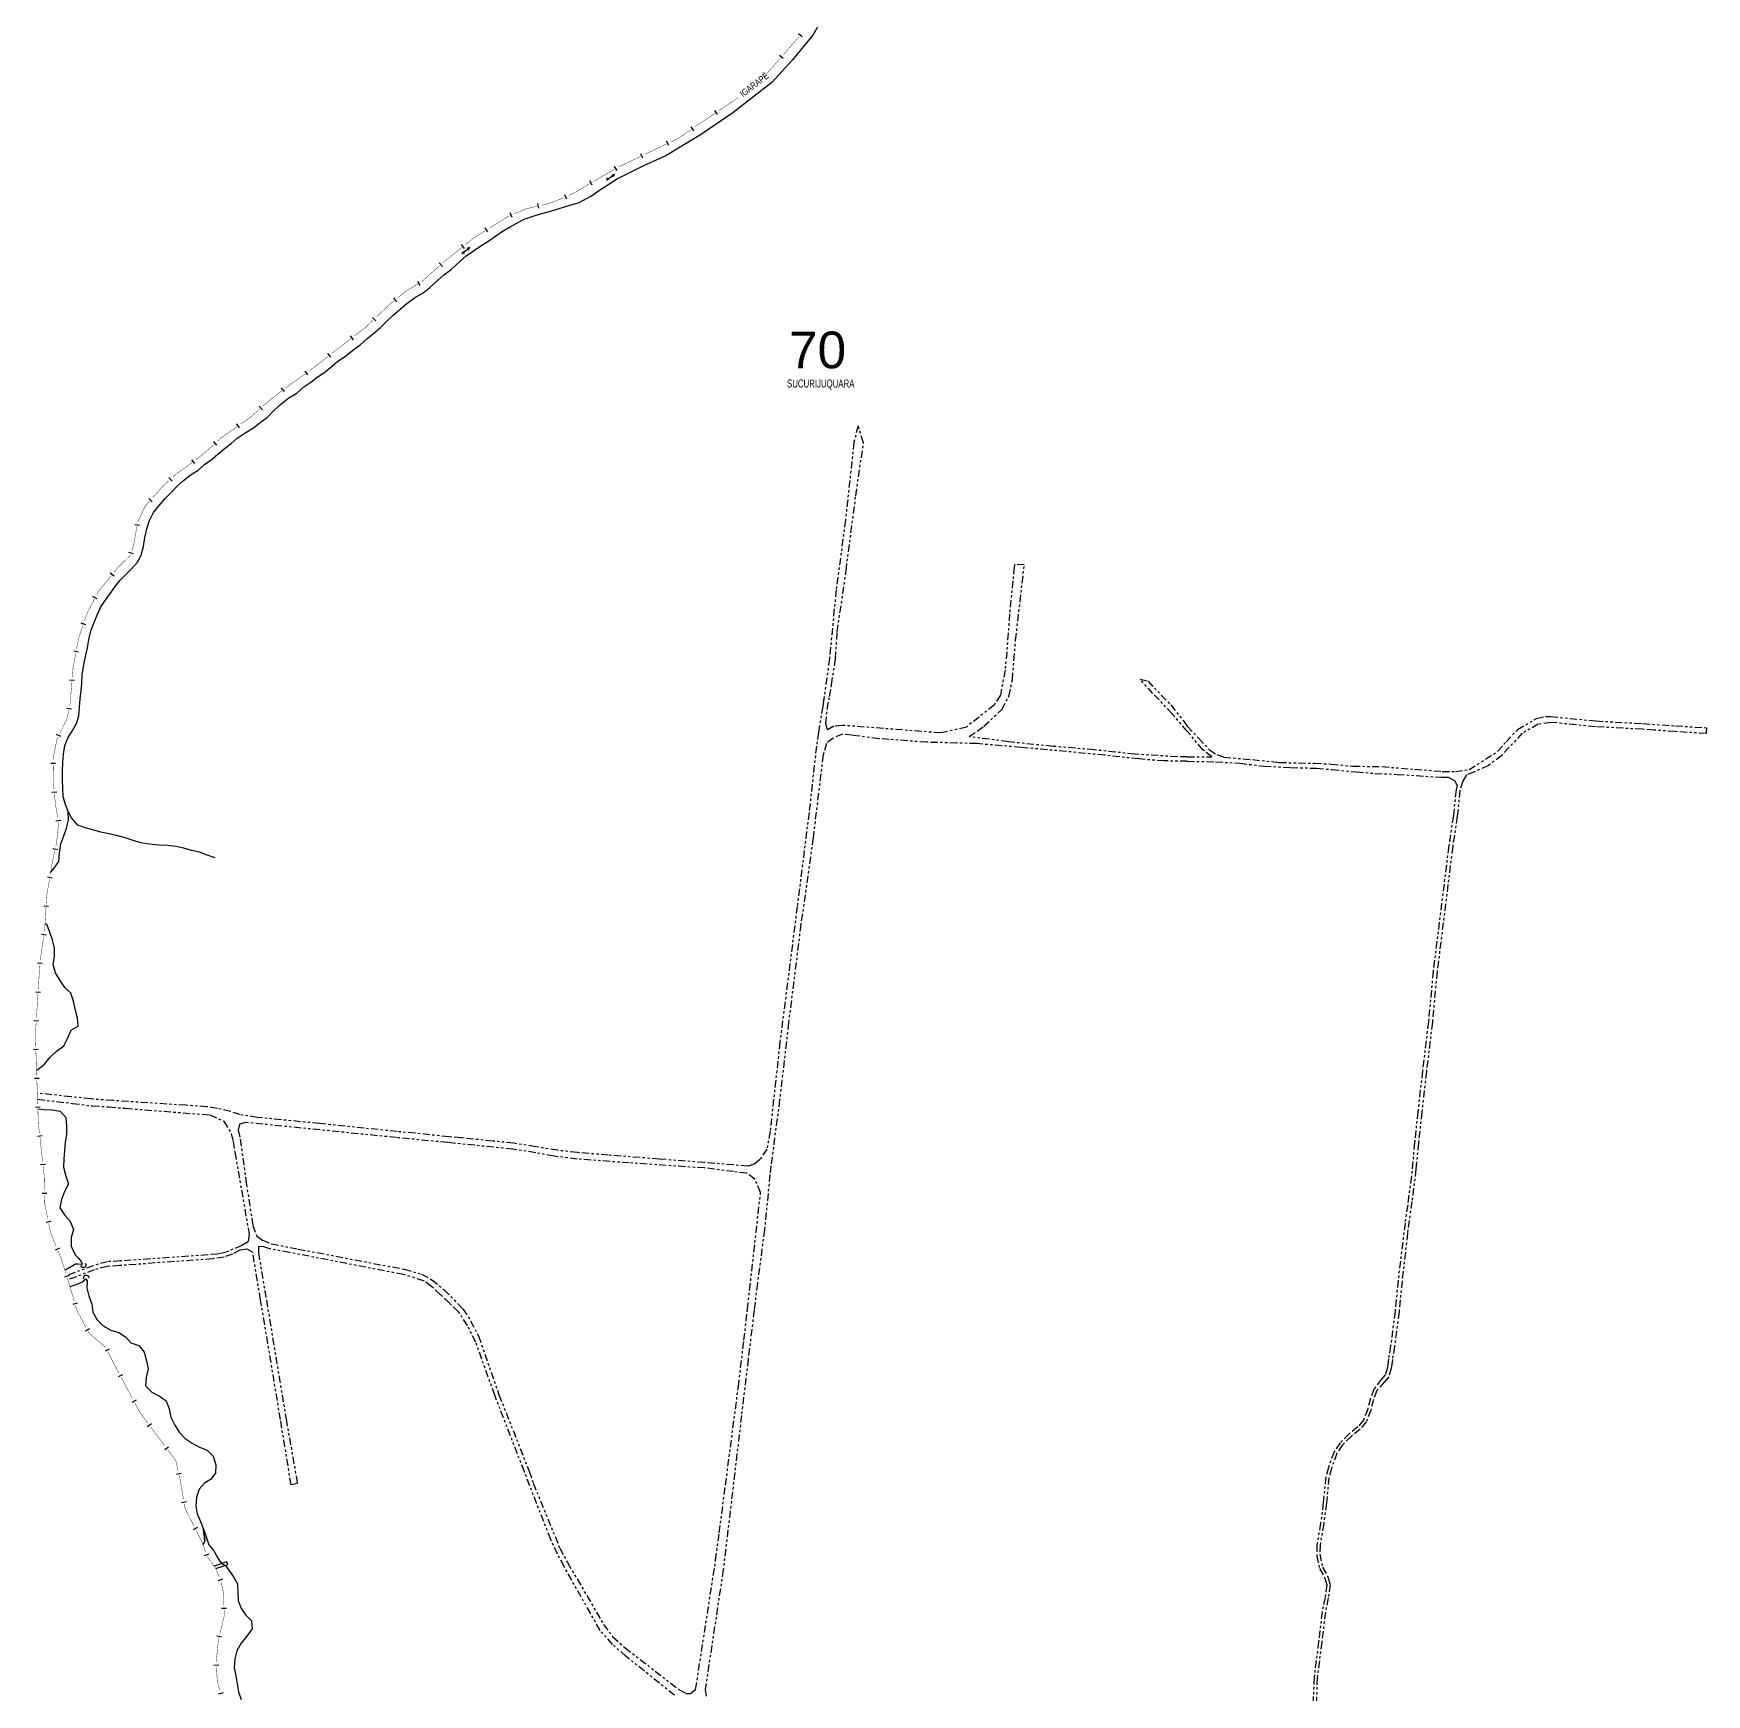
# Model space of a CAD drawing. Extents: x 211453 to 215163, y 4877397 to 4881305.
# Drawn here: x 212032 to 213078, y 4879273 to 4880311 of the extents above; entities that cross this region are included whole.
import ezdxf

# ---------------------------------------------------------------- set-up
doc = ezdxf.new("R2010")
doc.units = 0
doc.header["$LTSCALE"] = 1.5
doc.header["$MEASUREMENT"] = 0
for name, pattern in [('TRACO_00', [10, -10]), ('TRACO_13', [8, 5, -1, 1, -1]), ('TRACO_25', [8, 3, -1, 1, -1, 1, -1])]:
    doc.linetypes.add(name, pattern=pattern)
for name, color, linetype in [('HD-ALAGADO-BREJO', 170, 'CONTINUOUS'), ('HD-CURSO-INTER', 170, 'CONTINUOUS'), ('HD-CURSO-PERENE', 170, 'CONTINUOUS'), ('HD-LAGOS-PERENE', 170, 'CONTINUOUS'), ('HD-TXT-PERENE', 170, 'CONTINUOUS'), ('LM-LIM-SETORES-BAIRROS', 250, 'CONTINUOUS'), ('LM-TXT-LSB', 7, 'CONTINUOUS'), ('SV-PONTE-BUEIRO', 251, 'CONTINUOUS'), ('SV-RUA-NAO-PAV', 7, 'CONTINUOUS')]:
    doc.layers.add(name, color=color, linetype=linetype)
doc.styles.add('ARIAL', font='ARIAL.SHX')
doc.styles.add('SWIS', font='swissko.ttf')

# ---------------------------------------------------------------- blocks, each defined once
blk = doc.blocks.new('COD035', base_point=(212390.061183, 4880219.475751))
at = {"layer": 'HD-TXT-PERENE'}
for p, q in [((212390.061183, 4880219.881482), (212391.561183, 4880219.881482)), ((212390.061183, 4880219.481482), (212396.061183, 4880219.481482)), ((212390.061183, 4880219.081482), (212391.561183, 4880219.081482))]:
    blk.add_line(p, q, dxfattribs=at)
blk.add_lwpolyline([(212394.261183, 4880218.881482), (212396.061183, 4880219.481482), (212394.261183, 4880220.081482)], dxfattribs=at)
blk = doc.blocks.new('COD119', base_point=(212064.968948, 4879535.165459))
at = {"layer": 'SV-PONTE-BUEIRO'}
blk.add_lwpolyline([(212063.458948, 4879533.165459), (212063.458948, 4879533.998793), (212063.458948, 4879534.123793), (212063.584781, 4879534.457126), (212063.836448, 4879534.832126), (212064.213948, 4879535.040459), (212064.717281, 4879535.165459), (212065.220614, 4879535.165459), (212065.723948, 4879535.040459), (212066.101448, 4879534.832126), (212066.353114, 4879534.457126), (212066.478948, 4879534.123793), (212066.478948, 4879533.998793), (212066.478948, 4879533.165459)], dxfattribs=at)

msp = doc.modelspace()

# ---------------------------------------------------------------- linework, layer by layer
at = {"layer": 'HD-ALAGADO-BREJO', "linetype": 'TRACO_00'}
msp.add_polyline3d([(212138.072943, 4879367.058979, 5.483379), (212139.092399, 4879369.31019, 5.483379), (212138.264668, 4879376.67269, 5.483379), (212139.93493, 4879371.74813, 5.473231), (212141.6551, 4879366.873588, 5.473231), (212144.90274, 4879362.950013, 5.463082), (212147.341702, 4879358.555901, 5.463082), (212149.504791, 4879355.050897, 5.666055), (212152.02031, 4879353.966131, 5.666055), (212157.114547, 4879346.855156, 5.666055), (212159.633387, 4879342.491109, 5.666055), (212159.725997, 4879337.105169, 5.666055), (212159.918332, 4879331.999131, 5.666055), (212161.808289, 4879327.094796, 5.666055), (212164.706535, 4879322.901038, 5.666055), (212168.303488, 4879319.407527, 5.666055), (212168.835357, 4879314.321845, 5.655907), (212165.35236, 4879309.721428, 6.376462), (212161.789374, 4879305.310784, 6.488097), (212159.165246, 4879300.671333, 6.427205), (212157.839559, 4879295.67356, 6.508394), (212157.422863, 4879290.267079, 6.569286), (212158.464155, 4879284.972106, 6.620029), (212159.43539, 4879279.976836, 6.640326), (212160.256846, 4879274.941432, 6.731664), (212161.807212, 4879270.126661, 6.69107)], dxfattribs=at)
at = {"layer": 'HD-CURSO-INTER', "linetype": 'TRACO_13'}
msp.add_polyline3d([(212145.591159, 4879795.815866, 7.703165), (212140.581965, 4879797.520294, 7.487012), (212135.892425, 4879799.424863, 7.270858), (212130.793827, 4879800.549613, 7.005579), (212125.974846, 4879801.934428, 6.779601), (212120.966195, 4879803.06925, 6.710824), (212115.778136, 4879803.674281, 6.39642), (212110.260762, 4879803.729404, 6.003413), (212104.502962, 4879804.353922, 5.80691), (212099.1847, 4879805.238645, 5.669358), (212094.335638, 4879806.723365, 5.413904), (212089.4465, 4879808.307981, 5.227226), (212084.047648, 4879809.852177, 5.256701), (212079.138977, 4879810.957108, 5.089674), (212074.110545, 4879811.872064, 4.922647), (212069.291525, 4879813.296852, 4.745793), (212064.462616, 4879814.611707, 4.745793), (212059.723309, 4879816.296385, 4.618066), (212055.84896, 4879820.988523, 4.52964), (212053.739941, 4879824.925359, 4.451039)], dxfattribs=at)
at = {"layer": 'HD-CURSO-PERENE', "linetype": 'Continuous'}
for points in [[(212526.757362, 4880323.403046, 2.867298), (212519.0896, 4880309.776212, 2.867298), (212506.281557, 4880294.318229, 2.884761), (212493.473515, 4880280.185217, 2.884761), (212469.182399, 4880261.193981, 2.884761), (212448.866194, 4880247.502625, 2.884761), (212427.229516, 4880234.380263, 2.884761), (212413.660463, 4880228.268387, 3.565792), (212397.093983, 4880220.068734, 3.944142), (212383.371363, 4880211.016608, 4.246823)], [(212042.814127, 4879786.789165, 5.109324), (212045.115952, 4879789.512101, 5.109324), (212047.870599, 4879793.721605, 5.099499), (212048.425372, 4879798.918497, 5.099499), (212049.21958, 4879804.585273, 5.050373), (212050.973961, 4879809.583355, 5.050373), (212052.698442, 4879814.491472, 5.040548), (212053.933132, 4879819.429139, 4.991422), (212053.739941, 4879824.925359, 4.961947), (212052.114702, 4879829.190792, 4.952122), (212050.660757, 4879834.066144, 4.942297), (212050.535804, 4879839.322398, 4.794919), (212050.190748, 4879844.798308, 4.785094), (212050.185745, 4879850.044674, 4.785094), (212050.40035, 4879855.591026, 4.775269), (212050.835372, 4879860.58795, 4.775269), (212051.639747, 4879866.07486, 4.716318), (212053.823957, 4879871.033346, 4.618066), (212056.44841, 4879875.512549, 4.588591), (212059.023021, 4879879.851806, 4.568941), (212060.467694, 4879884.699719, 4.519815), (212060.932435, 4879889.976477, 4.519815), (212061.267201, 4879895.293093, 4.519815), (212061.891911, 4879900.520025, 4.500165), (212062.227582, 4879904.887298, 4.500165), (212062.497963, 4879910.179267, 4.421563), (212063.515659, 4879916.730236, 4.411738), (212064.690312, 4879921.737802, 4.401913), (212065.884698, 4879927.015199, 4.401913), (212066.779382, 4879932.132444, 4.401913), (212068.033538, 4879937.619748, 4.401913), (212069.718105, 4879942.457878, 4.401913), (212071.832358, 4879947.40631, 4.401913), (212074.076567, 4879952.334869, 4.401913), (212076.941142, 4879956.564455, 4.401913), (212080.33503, 4879961.244195, 4.401913), (212083.149638, 4879965.463745, 4.401913), (212086.274334, 4879969.433739, 4.401913), (212089.998976, 4879973.154432, 4.401913), (212093.653805, 4879976.715175, 4.401913), (212097.018565, 4879980.495511, 4.401913), (212099.363069, 4879985.064407, 4.401913), (212100.947265, 4879990.342145, 4.401913), (212101.701483, 4879996.01888, 4.401913), (212102.885779, 4880001.396199, 4.401913), (212104.629945, 4880006.624112, 4.401913), (212107.204003, 4880011.542967, 4.401913), (212110.807893, 4880016.112967, 4.401913), (212114.412032, 4880020.423146, 4.392088), (212118.436309, 4880024.373943, 4.392088), (212121.950997, 4880028.15441, 4.392088), (212125.945784, 4880031.585541, 4.392088), (212130.649912, 4880035.347065, 4.382263), (212135.02522, 4880038.03904, 4.382263), (212139.059931, 4880041.530164, 4.382263), (212143.195079, 4880044.511728, 4.382263), (212147.229714, 4880048.082797, 4.382263), (212151.174621, 4880051.413952, 4.382263), (212155.529348, 4880054.725481, 4.382263), (212159.364394, 4880057.966603, 4.382263), (212163.769306, 4880061.058328, 4.382263), (212169.563152, 4880064.560986, 4.382263), (212173.727942, 4880067.902328, 4.382263), (212178.232663, 4880071.144036, 4.382263), (212182.246717, 4880075.334658, 4.382263), (212186.411126, 4880079.075723, 4.382263), (212191.584721, 4880083.157437, 4.382263), (212196.599336, 4880086.249696, 4.382263), (212201.123552, 4880090.011062, 4.382263), (212205.338671, 4880092.982704, 4.382263), (212209.393762, 4880096.064129, 4.382263), (212213.548987, 4880098.955773, 4.382263), (212217.604031, 4880102.087164, 4.382263), (212222.217878, 4880106.188373, 4.382263), (212226.98253, 4880109.370351, 4.382263), (212231.546954, 4880112.891919, 4.382263), (212236.231349, 4880116.383612, 4.382263), (212240.385811, 4880120.074702, 4.382263), (212244.580587, 4880123.41607, 4.382263), (212248.864958, 4880127.137254, 4.382263), (212252.649514, 4880130.917958, 4.382263), (212256.743986, 4880134.628982, 4.382263), (212261.327981, 4880138.590262, 4.382263), (212265.392544, 4880142.221316, 4.382263), (212270.086906, 4880145.742997, 4.382263), (212275.511293, 4880148.865594, 4.382263), (212279.815968, 4880152.257024, 4.382263), (212284.479677, 4880156.478194, 4.382263), (212288.344614, 4880159.819273, 4.382263), (212293.098813, 4880163.48091, 4.382263), (212298.271855, 4880168.142223, 4.382263), (212302.546106, 4880171.993308, 4.382263), (212307.15094, 4880175.065222, 4.382263), (212311.605771, 4880178.216949, 4.382263), (212315.931169, 4880180.838929, 4.382263), (212320.18624, 4880183.840584, 4.382263), (212324.511134, 4880186.992197, 4.382263), (212329.445998, 4880189.864539, 4.382263), (212334.051347, 4880192.396826, 4.382263), (212338.6768, 4880194.809215, 4.382263), (212343.622698, 4880196.592319, 4.382263), (212348.998558, 4880198.195925, 4.382263), (212354.524555, 4880199.579814, 4.382263), (212365.919474, 4880203.259043, 4.382263), (212373.02906, 4880205.307568, 4.382263), (212380.317616, 4880209.266611, 4.246823), (212383.371363, 4880211.016608, 4.246823)]]:
    msp.add_polyline3d(points, dxfattribs=at)
at = {"layer": 'HD-LAGOS-PERENE', "linetype": 'Continuous'}
for points in [[(212034.024968, 4879663.316577, 5.128974), (212034.851001, 4879663.650163, 5.128974), (212038.895803, 4879667.041365, 5.128974), (212042.449927, 4879671.391473, 5.128974), (212046.274721, 4879674.902399, 5.128974), (212050.979068, 4879678.434082, 5.128974), (212053.373452, 4879683.102953, 5.128974), (212055.727445, 4879688.20149, 5.128974), (212060.072844, 4879690.813495, 5.128974), (212059.718231, 4879695.829714, 5.128974), (212058.253729, 4879701.294649, 5.128974), (212057.199427, 4879706.340234, 5.128974), (212055.475537, 4879711.295294, 5.128974), (212051.743987, 4879714.819583, 5.128974), (212048.781138, 4879719.313876, 5.128974), (212045.807989, 4879724.127938, 5.128974), (212044.463743, 4879729.263206, 5.128974), (212045.298485, 4879734.350419, 5.128974), (212045.183545, 4879739.586696, 5.128974), (212043.979326, 4879744.622157, 5.128974), (212042.275427, 4879749.577235, 5.128974), (212040.361934, 4879754.21235, 5.128974), (212039.344454, 4879754.673233, 5.128974)], [(212034.839288, 4879639.061493, 5.256701), (212038.37314, 4879638.650546, 5.256701), (212043.750734, 4879638.435412, 5.256701), (212048.748961, 4879637.750269, 5.256701), (212052.361065, 4879633.706235, 5.256701), (212052.666017, 4879628.360201, 5.256701), (212052.710905, 4879623.2138, 5.256701), (212051.936162, 4879618.09666, 5.256701), (212051.501274, 4879612.959832, 5.256701), (212051.046414, 4879607.803001, 5.256701), (212050.891456, 4879602.596466, 5.256701), (212052.415996, 4879597.061632, 5.256701), (212053.919821, 4879592.286255, 5.256701), (212051.445572, 4879587.517383, 5.256701), (212049.661273, 4879582.449324, 5.256701), (212048.486696, 4879577.361813, 5.256701), (212051.449402, 4879573.017417, 5.256701), (212055.091482, 4879568.983402, 5.256701), (212057.165478, 4879563.738849, 5.256701), (212055.661024, 4879558.691022, 5.256701), (212055.666112, 4879553.354717, 5.256701), (212058.170023, 4879547.980631, 5.256701), (212060.171884, 4879545.749923, 5.256701), (212062.010185, 4879543.739281, 5.256701), (212062.62019, 4879541.867813, 5.256701), (212059.88465, 4879542.130768, 5.256701), (212058.375576, 4879542.054911, 5.256701), (212053.738343, 4879539.341784, 5.256701), (212051.701793, 4879538.44162, 5.256701)], [(212054.839123, 4879528.211195, 5.46303), (212054.930417, 4879528.251437, 5.46303), (212059.401539, 4879529.645088, 5.46303), (212062.253508, 4879530.785876, 5.46303), (212064.861023, 4879532.904482, 5.46303), (212065.675871, 4879531.682209, 5.46303), (212065.516193, 4879527.291386, 5.46303), (212066.690465, 4879522.215927, 5.46303), (212066.927467, 4879521.596579, 5.46303), (212068.674448, 4879517.031254, 5.46303), (212069.288934, 4879512.015263, 5.46303), (212072.002038, 4879507.380848, 5.46303), (212075.653971, 4879503.496738, 5.46303), (212080.404158, 4879500.882713, 5.46303), (212085.403166, 4879499.378138, 5.46303), (212089.663611, 4879496.743697, 5.46303), (212093.035518, 4879493.029224, 5.46303), (212097.934708, 4879491.384659, 5.46303), (212101.347033, 4879487.210539, 5.46303), (212102.731603, 4879481.715555, 5.46303), (212103.805923, 4879476.640008, 5.46303), (212102.591652, 4879471.25267, 5.46303), (212102.066817, 4879466.10577, 5.46303), (212105.958699, 4879462.151919, 5.46303), (212110.778795, 4879459.597913, 5.46303), (212115.049369, 4879456.823578, 5.46303), (212116.883367, 4879451.698732, 5.46303), (212117.887874, 4879446.463234, 5.46303), (212120.341428, 4879441.488827, 5.46303), (212123.184173, 4879437.164312, 5.46303), (212126.936047, 4879433.290283, 5.46303), (212131.276854, 4879430.236203, 5.46303), (212135.827053, 4879427.71194, 5.46303), (212140.606435, 4879425.927366, 5.46303), (212144.358271, 4879422.093309, 5.46303), (212146.032614, 4879416.688517, 5.46303), (212145.787566, 4879411.621807, 5.46303), (212142.68286, 4879407.65183, 5.46303), (212138.869288, 4879405.372257, 5.46303), (212135.695516, 4879401.481656, 5.46303), (212133.910379, 4879396.613288, 5.46303), (212133.613562, 4879391.126996, 5.46303), (212134.305192, 4879386.091451, 5.46303), (212136.544544, 4879381.457298, 5.46303), (212138.264668, 4879376.67269, 5.46303), (212139.092399, 4879369.31019, 5.46303), (212138.072943, 4879367.058979, 5.46303)]]:
    msp.add_polyline3d(points, dxfattribs=at)
at = {"layer": 'LM-LIM-SETORES-BAIRROS', "const_width": 0.25}
for points in [[(212500.68585, 4880297.610892), (212510.565479, 4880308.89774)], [(212488.830295, 4880284.066675), (212498.709924, 4880295.353523)], [(212460.359334, 4880262.573754), (212471.946314, 4880270.431356)], [(212471.946314, 4880270.431356), (212472.419396, 4880270.752173)], [(212445.461789, 4880252.471123), (212457.87641, 4880260.889983)], [(212434.721569, 4880245.187743), (212442.978865, 4880250.787351)], [(212413.96889, 4880235.218319), (212427.489667, 4880241.713594)], [(212430.193822, 4880243.012649), (212434.700748, 4880245.177741)], [(212434.700748, 4880245.177741), (212434.721569, 4880245.187743)], [(212382.15719, 4880218.429652), (212395.101671, 4880226.008597)], [(212397.743958, 4880227.423989), (212411.264735, 4880233.919264)], [(212369.619148, 4880211.088676), (212379.568293, 4880216.913863)], [(212349.593072, 4880203.526919), (212353.494325, 4880204.410222)], [(212353.494325, 4880204.410222), (212353.927452, 4880204.508287)], [(212353.927452, 4880204.508287), (212362.853168, 4880207.921061)], [(212362.853168, 4880207.921061), (212362.929735, 4880207.950337)], [(212362.929735, 4880207.950337), (212363.760843, 4880208.340251)], [(212366.476801, 4880209.614444), (212369.19276, 4880210.888637)], [(212369.19276, 4880210.888637), (212369.619148, 4880211.088676)], [(212316.924153, 4880189.19203), (212327.948131, 4880196.082016)], [(212327.948131, 4880196.082016), (212328.50924, 4880196.43271)], [(212328.50924, 4880196.43271), (212329.738603, 4880196.961622)], [(212332.494378, 4880198.147246), (212339.843111, 4880201.30891)], [(212339.843111, 4880201.30891), (212339.894481, 4880201.331011)], [(212339.894481, 4880201.331011), (212346.667132, 4880202.864442)], [(212307.327397, 4880183.194058), (212314.380158, 4880187.602033)], [(212290.381923, 4880169.690633), (212299.754676, 4880177.159546)], [(212302.100855, 4880179.029157), (212306.793212, 4880182.768379)], [(212306.793212, 4880182.768379), (212307.327397, 4880183.194058)], [(212274.646464, 4880155.760883), (212285.877898, 4880165.703463)], [(212288.124184, 4880167.691979), (212290.370471, 4880169.680495)], [(212290.370471, 4880169.680495), (212290.381923, 4880169.690633)], [(212265.493258, 4880150.362202), (212272.11203, 4880154.17301)], [(212254.372791, 4880141.359919), (212257.439007, 4880143.842094)], [(212259.770742, 4880145.729689), (212265.211456, 4880150.134076)], [(212265.211456, 4880150.134076), (212265.493258, 4880150.362202)], [(212238.883568, 4880126.665015), (212244.176385, 4880131.686406)], [(212246.352776, 4880133.751187), (212254.332877, 4880141.322052)], [(212254.332877, 4880141.322052), (212254.372791, 4880141.359919)], [(212232.773721, 4880121.971944), (212238.325078, 4880126.23603)], [(212238.325078, 4880126.23603), (212238.883568, 4880126.665015)], [(212218.514334, 4880110.987127), (212220.08879, 4880112.220451)], [(212220.08879, 4880112.220451), (212220.614229, 4880112.632044)], [(212220.614229, 4880112.632044), (212230.394568, 4880120.144479)], [(212204.329927, 4880099.906424), (212204.727846, 4880100.187712)], [(212204.727846, 4880100.187712), (212216.15265, 4880109.137141)], [(212189.631532, 4880089.516179), (212201.880195, 4880098.174717)], [(212175.680335, 4880078.150751), (212178.677652, 4880080.799542)], [(212178.677652, 4880080.799542), (212179.044862, 4880081.124053)], [(212179.044862, 4880081.124053), (212187.272294, 4880087.663807)], [(212161.68028, 4880066.881634), (212167.416929, 4880070.892975)], [(212167.416929, 4880070.892975), (212167.659622, 4880071.062678)], [(212167.659622, 4880071.062678), (212173.432348, 4880076.164157)], [(212147.210408, 4880056.211245), (212149.447376, 4880058.210238)], [(212149.447376, 4880058.210238), (212150.052215, 4880058.750732)], [(212150.052215, 4880058.750732), (212159.221716, 4880065.162488)], [(212133.52514, 4880044.537278), (212137.510601, 4880047.556566)], [(212137.510601, 4880047.556566), (212137.607882, 4880047.630264)], [(212137.607882, 4880047.630264), (212144.973439, 4880054.212252)], [(212121.7215, 4880035.980251), (212128.739266, 4880040.918679)], [(212128.739266, 4880040.918679), (212128.870372, 4880041.010938)], [(212128.870372, 4880041.010938), (212131.133864, 4880042.725705)], [(212106.580289, 4880020.871014), (212112.577268, 4880027.581918)], [(212112.577268, 4880027.581918), (212112.98399, 4880028.03706)], [(212112.98399, 4880028.03706), (212116.971978, 4880031.662504)], [(212119.191798, 4880033.680522), (212121.411618, 4880035.69854)], [(212121.411618, 4880035.69854), (212121.7215, 4880035.980251)], [(212101.863522, 4880015.592727), (212104.581296, 4880018.634045)], [(212097.286868, 4880005.676643), (212101.47745, 4880014.756237)], [(212101.47745, 4880014.756237), (212101.863522, 4880015.592727)], [(212094.979424, 4879992.557473), (212096.678659, 4880002.752885)], [(212092.26716, 4879984.437165), (212092.861239, 4879985.011442)], [(212092.861239, 4879985.011442), (212092.908191, 4879985.178706)], [(212093.71896, 4879988.067071), (212094.799985, 4879991.918225)], [(212094.799985, 4879991.918225), (212094.979424, 4879992.557473)], [(212082.539143, 4879974.397353), (212084.427893, 4879976.728152)], [(212084.427893, 4879976.728152), (212084.918048, 4879977.333024)], [(212084.918048, 4879977.333024), (212092.26716, 4879984.437165)], [(212072.473716, 4879961.976187), (212080.650392, 4879972.066555)], [(212065.85439, 4879949.267082), (212070.158241, 4879957.530476)], [(212071.544044, 4879960.191218), (212072.467913, 4879961.965046)], [(212072.467913, 4879961.965046), (212072.473716, 4879961.976187)], [(212064.004505, 4879943.893608), (212065.63207, 4879948.621296)], [(212065.63207, 4879948.621296), (212065.85439, 4879949.267082)], [(212059.080388, 4879926.626938), (212060.183558, 4879932.524651)], [(212060.183558, 4879932.524651), (212060.294156, 4879933.115927)], [(212060.294156, 4879933.115927), (212063.027967, 4879941.056995)], [(212056.852107, 4879914.714201), (212058.528804, 4879923.678082)], [(212056.369451, 4879908.853387), (212056.779827, 4879913.836518)], [(212056.779827, 4879913.836518), (212056.852107, 4879914.714201)], [(212054.998695, 4879892.208493), (212056.123226, 4879905.863509)], [(212054.743988, 4879890.934956), (212054.940104, 4879891.915537)], [(212054.940104, 4879891.915537), (212054.998695, 4879892.208493)], [(212048.813391, 4879874.097155), (212052.772198, 4879882.17972)], [(212052.772198, 4879882.17972), (212053.145284, 4879882.941437)], [(212053.145284, 4879882.941437), (212054.15564, 4879887.993214)], [(212046.71024, 4879869.574045), (212046.790731, 4879869.967558)], [(212046.790731, 4879869.967558), (212047.493789, 4879871.402967)], [(212044.407774, 4879858.317544), (212046.71024, 4879869.574045)], [(212044.416351, 4879857.807184), (212044.407774, 4879858.317544)], [(212044.433156, 4879856.807325), (212044.416351, 4879857.807184)], [(212044.672547, 4879842.563549), (212044.483569, 4879853.807749)], [(212044.735181, 4879841.811942), (212044.672547, 4879842.563549)], [(212044.984317, 4879838.822305), (212044.735181, 4879841.811942)], [(212045.731639, 4879829.854443), (212045.233454, 4879835.832668)], [(212045.731824, 4879829.853406), (212045.731639, 4879829.854443)], [(212047.307124, 4879820.992343), (212045.731824, 4879829.853406)], [(212047.756635, 4879817.045048), (212047.849823, 4879817.939657)], [(212047.849823, 4879817.939657), (212047.832224, 4879818.038656)], [(212046.525958, 4879805.230551), (212047.756635, 4879817.045048)], [(212043.878228, 4879793.050991), (212045.437983, 4879800.225866)], [(212046.075272, 4879803.157395), (212046.500131, 4879805.111748)], [(212046.500131, 4879805.111748), (212046.525958, 4879805.230551)], [(212042.595338, 4879785.501676), (212043.768068, 4879792.402741)], [(212043.768068, 4879792.402741), (212043.878228, 4879793.050991)], [(212040.436178, 4879772.795854), (212042.092739, 4879782.544076)], [(212040.128782, 4879767.693079), (212040.429442, 4879772.684031)], [(212040.429442, 4879772.684031), (212040.436178, 4879772.795854)], [(212039.112313, 4879750.819692), (212039.948386, 4879764.698507)], [(212036.304566, 4879731.931211), (212038.510062, 4879746.768185)], [(212038.951161, 4879749.735579), (212039.098194, 4879750.724711)], [(212039.098194, 4879750.724711), (212039.112313, 4879750.819692)], [(212035.105966, 4879713.973595), (212036.05507, 4879728.943538)], [(212033.967043, 4879696.009663), (212034.916146, 4879710.979606)], [(212033.287306, 4879685.288366), (212033.777222, 4879693.015674)], [(212033.295936, 4879685.031334), (212033.287306, 4879685.288366)], [(212033.530815, 4879678.035276), (212033.295936, 4879685.031334)], [(212034.134792, 4879660.045411), (212033.631478, 4879675.036965)], [(212034.738768, 4879642.055547), (212034.235454, 4879657.047101)], [(212035.140718, 4879630.083188), (212034.839431, 4879639.057237)], [(212035.143062, 4879630.062425), (212035.140718, 4879630.083188)], [(212035.816205, 4879624.100304), (212035.143062, 4879630.062425)], [(212037.835632, 4879606.213943), (212036.152776, 4879621.119244)], [(212038.84754, 4879597.251332), (212038.172204, 4879603.232883)], [(212038.862622, 4879596.271002), (212038.84754, 4879597.251332)], [(212038.985685, 4879588.271949), (212038.862622, 4879596.271002)], [(212039.112313, 4879580.041085), (212039.031833, 4879585.272304)], [(212039.264004, 4879579.288049), (212039.112313, 4879580.041085)], [(212041.041254, 4879570.465273), (212039.264004, 4879579.288049)], [(212042.819136, 4879561.639359), (212041.63367, 4879567.524347)], [(212043.199402, 4879560.717943), (212042.819136, 4879561.639359)], [(212046.251304, 4879553.322952), (212043.199402, 4879560.717943)], [(212049.703235, 4879544.958658), (212047.395767, 4879550.54983)], [(212049.982174, 4879544.049072), (212049.703235, 4879544.958658)], [(212052.327694, 4879536.400638), (212049.982174, 4879544.049072)], [(212055.793014, 4879525.10068), (212053.207264, 4879533.532476)], [(212055.843146, 4879524.927146), (212055.793014, 4879525.10068)], [(212057.508384, 4879519.162861), (212055.843146, 4879524.927146)], [(212059.235064, 4879513.185893), (212058.341003, 4879516.280719)], [(212059.60345, 4879512.499933), (212059.235064, 4879513.185893)], [(212064.807843, 4879502.808994), (212059.60345, 4879512.499933)], [(212066.913482, 4879498.88815), (212066.227223, 4879500.166011)], [(212067.332981, 4879498.533189), (212066.913482, 4879498.88815)], [(212077.23963, 4879490.150639), (212067.332981, 4879498.533189)], [(212077.249913, 4879490.130338), (212077.23963, 4879490.150639)], [(212082.402704, 4879479.956878), (212078.605438, 4879487.454044)], [(212082.682, 4879479.430338), (212082.402704, 4879479.956878)], [(212085.49356, 4879474.129854), (212082.682, 4879479.430338)], [(212093.928243, 4879458.228404), (212086.899341, 4879471.479612)], [(212098.55386, 4879449.507979), (212095.334023, 4879455.578162)], [(212098.630802, 4879449.404785), (212098.55386, 4879449.507979)], [(212103.412781, 4879442.991308), (212098.630802, 4879449.404785)], [(212114.172232, 4879428.560985), (212105.206023, 4879440.586254)], [(212121.059567, 4879419.323853), (212115.965474, 4879426.155931)], [(212121.164336, 4879418.857632), (212121.059567, 4879419.323853)], [(212122.479844, 4879413.003622), (212121.164336, 4879418.857632)], [(212123.707298, 4879407.541453), (212123.137598, 4879410.076617)], [(212123.776111, 4879407.145779), (212123.707298, 4879407.541453)], [(212125.832205, 4879395.323238), (212123.776111, 4879407.145779)], [(212126.884574, 4879389.272113), (212126.346228, 4879392.367602)], [(212127.275922, 4879388.508509), (212126.884574, 4879389.272113)], [(212132.29292, 4879378.719243), (212127.275922, 4879388.508509)], [(212137.740269, 4879368.09027), (212133.661193, 4879376.049443)], [(212137.757595, 4879368.036558), (212137.740269, 4879368.09027)], [(212139.599612, 4879362.326306), (212137.757595, 4879368.036558)], [(212146.213006, 4879351.674342), (212140.638011, 4879359.530017)], [(212146.343702, 4879351.331265), (212146.213006, 4879351.674342)], [(212148.123679, 4879346.658826), (212146.343702, 4879351.331265)], [(212149.390282, 4879343.333992), (212149.191665, 4879343.855363)], [(212149.48291, 4879342.901727), (212149.390282, 4879343.333992)], [(212150.97892, 4879335.920347), (212149.48291, 4879342.901727)], [(212150.995458, 4879335.060373), (212150.97892, 4879335.920347)], [(212151.110822, 4879329.061483), (212150.995458, 4879335.060373)], [(212151.243693, 4879322.152149), (212151.168503, 4879326.062037)], [(212148.601962, 4879311.382014), (212151.222399, 4879322.065334)], [(212151.222399, 4879322.065334), (212151.243693, 4879322.152149)], [(212146.213924, 4879293.56508), (212147.732189, 4879307.48251)], [(212147.732189, 4879307.48251), (212147.801644, 4879308.119178)], [(212147.801644, 4879308.119178), (212147.887298, 4879308.468382)], [(212147.007325, 4879281.244715), (212146.405607, 4879290.571336)], [(212147.195247, 4879280.618307), (212147.007325, 4879281.244715)], [(212148.631987, 4879275.829176), (212147.195247, 4879280.618307)]]:
    msp.add_lwpolyline(points, dxfattribs=at)
at = {"layer": 'LM-LIM-SETORES-BAIRROS'}
for points in [[(212512.352805, 4880308.662234), (212510.095436, 4880310.638159)], [(212500.497251, 4880295.118016), (212498.239881, 4880297.093942)], [(212459.545937, 4880260.209778), (212457.862166, 4880262.692702)], [(212444.648393, 4880250.107147), (212442.964621, 4880252.590071)], [(212412.815648, 4880233.000205), (212411.516593, 4880235.70436)], [(212429.04058, 4880240.794535), (212427.741525, 4880243.49869)], [(212396.722531, 4880225.219412), (212395.206742, 4880227.808309)], [(212381.189153, 4880216.124678), (212379.673364, 4880218.713575)], [(212347.973684, 4880201.622297), (212347.311207, 4880204.548237)], [(212365.303259, 4880207.407003), (212364.029066, 4880210.122962)], [(212331.250007, 4880195.978942), (212330.064383, 4880198.734717)], [(212316.023154, 4880186.860035), (212314.433158, 4880189.40403)], [(212301.471542, 4880176.60966), (212299.60193, 4880178.955839)], [(212287.620918, 4880165.243159), (212285.632402, 4880167.489445)], [(212273.7271, 4880153.372041), (212272.230206, 4880155.971908)], [(212259.160049, 4880143.305425), (212257.272455, 4880145.63716)], [(212245.934239, 4880131.286471), (212243.869458, 4880133.462862)], [(212232.101352, 4880119.564057), (212230.273886, 4880121.943211)], [(212217.864871, 4880108.572961), (212216.014885, 4880110.934645)], [(212203.562626, 4880097.527086), (212201.830919, 4880099.976819)], [(212188.988483, 4880087.111816), (212187.121751, 4880089.460286)], [(212175.174974, 4880075.702361), (212173.188381, 4880077.950349)], [(212160.90081, 4880064.506255), (212159.181664, 4880066.964819)], [(212146.718592, 4880053.760098), (212144.719599, 4880055.997067)], [(212132.836742, 4880042.133924), (212131.025169, 4880044.525201)], [(212118.720927, 4880031.225266), (212116.702909, 4880033.445086)], [(212106.366111, 4880018.380205), (212104.129143, 4880020.379198)], [(212098.322649, 4880003.49268), (212095.363467, 4880003.985877)], [(212094.62263, 4879985.73611), (212091.734265, 4879986.546879)], [(212082.445375, 4879971.899112), (212080.114577, 4879973.787863)], [(212071.950546, 4879957.724488), (212069.289804, 4879959.110291)], [(212064.771786, 4879941.514264), (212061.935173, 4879942.490802)], [(212060.187093, 4879924.385242), (212057.238237, 4879924.936826)], [(212057.70024, 4879906.737023), (212054.710362, 4879906.983248)], [(212055.822627, 4879888.67962), (212052.880885, 4879889.267969)], [(212049.28075, 4879871.641229), (212046.586562, 4879872.960831)], [(212045.966553, 4879854.832814), (212042.966976, 4879854.782401)], [(212046.645227, 4879836.953782), (212043.65559, 4879836.704645)], [(212049.134034, 4879819.285768), (212046.180346, 4879818.760668)], [(212047.116177, 4879800.884398), (212044.184648, 4879801.521687)], [(212043.739072, 4879783.278643), (212040.781472, 4879783.781242)], [(212041.505804, 4879765.6065), (212038.511233, 4879765.786896)], [(212040.140793, 4879747.536767), (212037.173398, 4879747.977866)], [(212037.615337, 4879729.846624), (212034.621349, 4879730.036445)], [(212036.476414, 4879711.882692), (212033.482425, 4879712.072513)], [(212035.33749, 4879693.91876), (212032.343501, 4879694.108581)], [(212035.097079, 4879676.086733), (212032.098769, 4879675.98607)], [(212035.701056, 4879658.096869), (212032.702745, 4879657.996206)], [(212036.305032, 4879640.107005), (212033.306721, 4879640.006342)], [(212037.531116, 4879622.281216), (212034.550055, 4879621.944645)], [(212039.550543, 4879604.394855), (212036.569483, 4879604.058284)], [(212040.516273, 4879586.29526), (212037.516628, 4879586.249111)], [(212042.906661, 4879568.800864), (212039.965736, 4879568.208447)], [(212048.40084, 4879552.046435), (212045.627718, 4879550.901973)], [(212054.348155, 4879534.928315), (212051.479992, 4879534.048745)], [(212059.504535, 4879517.657742), (212056.622392, 4879516.825123)], [(212067.075588, 4879501.756696), (212064.432605, 4879500.337316)], [(212079.491744, 4879489.023905), (212076.815449, 4879487.668379)], [(212087.755868, 4879473.065916), (212085.105626, 4879471.660136)], [(212096.190551, 4879457.164466), (212093.540309, 4879455.758685)], [(212105.810802, 4879442.28456), (212103.405748, 4879440.491318)], [(212116.570253, 4879427.854237), (212114.165199, 4879426.060995)], [(212124.381849, 4879411.381162), (212121.454844, 4879410.723408)], [(212127.652705, 4879393.609826), (212124.697069, 4879393.095802)], [(212134.540002, 4879377.623513), (212131.870202, 4879376.25524)], [(212141.641181, 4879360.883393), (212138.786055, 4879359.962384)], [(212150.237401, 4879345.323844), (212147.433938, 4879344.255858)], [(212152.648999, 4879327.090693), (212149.649553, 4879327.033012)], [(212149.582336, 4879309.08226), (212146.668703, 4879309.796925)], [(212147.838113, 4879291.665835), (212144.844337, 4879291.472688)], [(212150.643422, 4879274.344545), (212147.769943, 4879273.482502)]]:
    msp.add_lwpolyline(points, dxfattribs=at)
at = {"layer": 'SV-PONTE-BUEIRO', "linetype": 'Continuous'}
msp.add_polyline3d([(212146.044116, 4879351.912323, 8.030693), (212153.496552, 4879354.473464, 8.030693), (212152.845532, 4879356.183646, 8.030693), (212144.919987, 4879353.496323, 7.848017)], dxfattribs=at)
at = {"layer": 'SV-RUA-NAO-PAV', "linetype": 'TRACO_25'}
for points in [[(212753.071013, 4879858.985963, 15.187217), (212746.890515, 4879858.967896, 14.679432), (212720.250846, 4879860.668329, 14.679432), (212695.071043, 4879863.328777, 14.679432), (212669.181304, 4879865.529219, 14.679432), (212641.341534, 4879868.359711, 14.679432), (212616.671654, 4879871.640176, 14.651734), (212621.84118, 4879875.070236, 14.697896), (212625.860773, 4879878.090296, 14.697896), (212637.089424, 4879888.470537, 14.697896), (212641.631743, 4879896.770948, 14.697896), (212643.767268, 4879907.061155, 14.402457), (212645.764533, 4879931.792071, 14.383992), (212651.22929, 4879978.903795, 13.922369), (212645.196016, 4879979.115437, 13.93367), (212644.876181, 4879977.630072, 14.37385), (212644.053489, 4879968.869014, 14.37385), (212642.006989, 4879948.404011, 14.37385), (212640.270564, 4879924.590189, 14.37385), (212639.179649, 4879913.113128, 14.37385), (212636.292215, 4879897.582448, 14.190441), (212632.344176, 4879891.327935, 14.062056), (212615.014959, 4879877.592037, 14.034544), (212599.115079, 4879873.93228, 14.034544), (212537.549433, 4879878.666121, 13.603536), (212532.22223, 4879878.134255, 13.70441), (212528.34249, 4879875.894249, 13.70441), (212527.216927, 4879879.567183, 13.383446), (212527.961109, 4879888.745426, 13.383446), (212529.573503, 4879896.683367, 13.383446), (212530.813806, 4879904.001156, 13.209208), (212533.170382, 4879920.249128, 13.209208), (212534.34222, 4879937.017068, 13.209208), (212539.835859, 4879975.208784, 12.503086), (212545.918041, 4880022.020904, 11.971203), (212550.762516, 4880055.202393, 11.760283), (212547.380612, 4880065.702994, 11.760283), (212544.74228, 4880055.462565, 11.89784), (212539.470413, 4880006.960341, 12.328849), (212533.677698, 4879963.318368, 12.750688), (212529.464906, 4879920.416388, 13.355934), (212525.852593, 4879895.195003, 13.796114), (212525.3299, 4879890.465038, 13.796114), (212522.56134, 4879874.325939, 14.181271), (212521.314147, 4879865.701265, 14.181271), (212516.730965, 4879824.212037, 14.456383), (212509.320054, 4879765.543685, 14.703984), (212498.524917, 4879680.875535, 14.997437), (212492.354269, 4879625.082979, 15.171675), (212490.396104, 4879613.99249, 15.199186), (212486.027066, 4879607.562293, 15.199186), (212482.837483, 4879604.692621, 15.180845), (212478.577554, 4879603.322283, 15.180845), (212469.713175, 4879604.057408, 15.180845), (212451.436305, 4879605.573111, 14.777348), (212423.149842, 4879607.70756, 13.578608), (212391.289271, 4879610.23359, 13.578608), (212372.026788, 4879611.781777, 13.578608), (212359.711405, 4879613.209988, 13.588433), (212345.975949, 4879615.4364, 13.568783), (212332.250508, 4879617.642836, 13.254377), (212319.031184, 4879618.959497, 12.379939), (212299.41512, 4879620.989588, 12.379939), (212291.714803, 4879621.641467, 12.379939), (212270.610231, 4879623.923042, 12.379939), (212259.448934, 4879624.893966, 12.379939), (212238.708918, 4879627.019466, 11.348298), (212210.963332, 4879629.95292, 11.348298), (212171.997377, 4879633.723084, 11.348298), (212161.076527, 4879635.550313, 11.083018), (212155.122155, 4879637.437179, 10.581936), (212147.038479, 4879639.405161, 10.670362), (212140.571866, 4879640.388981, 10.670362), (212127.447343, 4879641.326821, 10.365782), (212081.769126, 4879644.294251, 8.734806), (212068.022429, 4879645.271971, 8.567779), (212055.597137, 4879646.660112, 8.66603), (212034.508247, 4879648.921787, 8.331975)], [(212753.071619, 4879874.937481, 15.815025), (212743.707637, 4879885.928969, 15.815025), (212731.546497, 4879898.549619, 15.87042), (212723.575679, 4879907.460069, 15.824257), (212728.505718, 4879906.229954, 15.824257), (212742.797058, 4879891.399191, 15.805793), (212750.592736, 4879881.43925, 15.824257), (212753.071739, 4879878.092634, 15.94428)], [(212753.071739, 4879878.092634, 15.94428), (212760.158989, 4879870.608158, 15.94428), (212767.029641, 4879863.407788, 15.94428), (212771.429877, 4879860.467615, 15.842722), (212775.819967, 4879858.857493, 15.815025), (212793.779796, 4879857.237183, 15.815025), (212810.519662, 4879855.496886, 15.90735), (212832.469295, 4879854.966563, 15.94428), (212842.859147, 4879854.476401, 15.999674), (212856.519026, 4879853.166163, 16.008907), (212874.638703, 4879852.905903, 16.008907), (212895.098484, 4879851.285559, 15.925815), (212912.3283, 4879849.915269, 15.851954), (212920.548149, 4879849.845153, 15.842722), (212929.22785, 4879851.045079, 15.731933), (212946.916271, 4879862.385268, 15.233379), (212952.201901, 4879868.285197, 15.233379), (212959.448619, 4879876.031689, 15.205682), (212971.173562, 4879882.925717, 15.196449), (212976.815754, 4879884.15301, 15.196449), (212980.113251, 4879884.185642, 15.196449), (213008.393007, 4879881.405146, 15.251844), (213037.722615, 4879879.79468, 15.288774), (213058.132376, 4879878.364344, 15.30724), (213077.502133, 4879877.154031, 15.316472), (213077.276133, 4879873.537148, 15.316472), (213057.892699, 4879874.748316, 15.30724), (213044.784971, 4879875.656858, 15.30724), (213037.496584, 4879876.177696, 15.288774), (213008.116234, 4879877.790948, 15.251844), (212980.189905, 4879880.536695, 15.196449), (212972.361762, 4879879.433427, 15.196449), (212962.343708, 4879873.752083, 15.205682), (212949.578849, 4879859.926897, 15.150288), (212941.097355, 4879853.475008, 15.298007), (212932.417952, 4879849.544978, 15.482656), (212927.588246, 4879847.704974, 15.574981), (212925.138725, 4879843.744857, 15.611911), (212923.43937, 4879838.124665, 15.787328), (212921.771173, 4879821.884068, 16.378206), (212918.893288, 4879803.003387, 17.236824), (212909.151995, 4879724.870539, 17.587658), (212906.205502, 4879693.229371, 17.042942), (212902.488921, 4879662.52825, 16.978315), (212899.611741, 4879637.177322, 16.738272), (212897.493888, 4879617.866614, 16.775202), (212895.914894, 4879601.406066, 16.99678), (212893.416025, 4879581.290177, 16.987549), (212890.680165, 4879561.504556, 16.904455), (212887.243481, 4879531.693466, 16.775202), (212885.345629, 4879512.332753, 16.396669), (212882.558044, 4879490.681964, 16.322811), (212881.198958, 4879482.541672, 16.313578), (212880.984692, 4879480.822801, 16.322811), (212880.519565, 4879477.091474, 16.322811), (212878.99017, 4879471.811293, 16.304346), (212876.25057, 4879468.63121, 16.091999), (212871.415374, 4879463.111818, 15.645929), (212869.375532, 4879457.51122, 15.80891), (212867.672036, 4879450.889555, 16.155245), (212864.831757, 4879443.591846, 15.788538), (212860.997651, 4879439.010718, 15.80891), (212855.604763, 4879434.650329, 15.788538), (212850.118948, 4879429.239364, 16.053383), (212846.548586, 4879423.946356, 16.216364), (212843.103869, 4879414.532632, 16.521952), (212841.553021, 4879408.877948, 16.460835), (212840.010836, 4879392.913939, 16.521952), (212838.324956, 4879380.040116, 16.623816), (212836.025347, 4879366.635208, 16.644188), (212835.839532, 4879360.994564, 16.66456), (212837.590628, 4879352.737911, 16.705305), (212840.87539, 4879346.724344, 16.725679), (212842.277407, 4879341.924381, 16.725679), (212841.111655, 4879333.576822, 16.705305), (212839.317995, 4879324.794633, 16.746052), (212837.072497, 4879306.169275, 16.766424), (212834.268749, 4879283.846047, 16.868286), (212833.58955, 4879267.292601, 16.949778)], [(212753.070907, 4879856.195894, 15.399564), (212738.690949, 4879856.447913, 15.399564), (212738.680952, 4879856.417912, 15.408796), (212722.731127, 4879857.648179, 15.325705), (212701.461283, 4879859.988562, 15.325705), (212677.581491, 4879862.31898, 15.150288), (212649.26176, 4879864.879468, 14.679432), (212621.472039, 4879867.259943, 14.642502), (212609.12224, 4879867.610126, 14.633269), (212590.342549, 4879868.110404, 14.44862), (212566.685378, 4879869.844273, 14.26397), (212560.392885, 4879870.340903, 14.273203), (212543.71298, 4879872.431213, 14.134716), (212537.581176, 4879873.065866, 14.143949), (212531.753397, 4879870.731313, 14.051624), (212527.593844, 4879867.371242, 14.023927), (212525.524666, 4879860.200997, 14.014694), (212519.240424, 4879808.499109, 14.236273), (212511.586477, 4879754.347147, 14.328598), (212503.963306, 4879693.064913, 14.41169), (212498.338668, 4879644.883151, 14.697896), (212492.903281, 4879603.541648, 14.827151), (212492.289724, 4879598.173834, 14.827151), (212488.887706, 4879563.670181, 14.910243), (212484.441439, 4879530.218965, 14.891778), (212482.399036, 4879513.420522, 14.86408), (212478.686711, 4879482.887237, 14.86408), (212474.490326, 4879447.623531, 14.077238), (212463.112261, 4879351.275546, 13.916915), (212451.79545, 4879276.37825, 13.531265), (212452.446682, 4879272.232007, 13.622603)], [(212753.071013, 4879858.985963, 15.187217), (212768.478, 4879859.031, 15.187217), (212762.759726, 4879863.387846, 15.399564), (212754.808843, 4879872.898319, 15.713468), (212753.071619, 4879874.937482, 15.815025)], [(212753.070907, 4879856.195894, 15.399564), (212770.670391, 4879855.887451, 15.7227), (212785.850191, 4879855.027208, 15.768863), (212800.950099, 4879853.18693, 16.138161), (212817.689873, 4879852.286665, 16.128929), (212833.759602, 4879851.926429, 16.156626), (212843.489083, 4879851.016389, 16.230486), (212858.617195, 4879849.641106, 16.156626), (212870.239251, 4879848.665802, 16.027372), (212884.169047, 4879848.065587, 16.276648), (212911.818715, 4879846.195134, 16.156626), (212915.958622, 4879846.315081, 16.332043), (212919.92877, 4879844.254948, 16.396669), (212921.639083, 4879841.084803, 16.387438), (212920.968684, 4879838.378449, 16.673645), (212919.306694, 4879822.198274, 16.378206), (212916.432866, 4879803.344216, 17.236824), (212906.682599, 4879725.139387, 17.587658), (212903.735695, 4879693.493811, 17.042942), (212900.022123, 4879662.817541, 16.978315), (212897.143369, 4879637.45275, 16.738272), (212895.022278, 4879618.11252, 16.775202), (212893.137203, 4879597.010671, 16.99678), (212890.758451, 4879579.179356, 16.987549), (212889.105478, 4879567.796288, 16.904455), (212884.77371, 4879531.956857, 16.775202), (212882.877466, 4879512.61255, 16.396669), (212880.10062, 4879491.045177, 16.322811), (212878.740709, 4879482.899944, 16.313578), (212878.507043, 4879481.025432, 16.322811), (212878.079262, 4879477.593708, 16.322811), (212876.755145, 4879473.022239, 16.304346), (212874.36886, 4879470.252278, 16.091999), (212869.64245, 4879464.083939, 15.645929), (212867.46429, 4879458.103574, 15.80891), (212865.766257, 4879451.503143, 16.155245), (212863.08839, 4879444.622731, 15.788538), (212859.589854, 4879440.442554, 15.80891), (212854.271515, 4879436.142441, 15.788538), (212848.573573, 4879430.522244, 16.053383), (212844.755473, 4879424.861968, 16.216364), (212841.198466, 4879415.141376, 16.521952), (212839.580233, 4879409.240995, 16.460835), (212838.024799, 4879393.139842, 16.521952), (212836.348469, 4879380.338943, 16.623816), (212834.032389, 4879366.838016, 16.644188), (212833.896404, 4879359.9605, 16.66456), (212835.696307, 4879352.036832, 16.705305), (212839.01768, 4879345.956241, 16.725679), (212840.238719, 4879341.775877, 16.725679), (212839.140978, 4879333.915328, 16.705305), (212837.343559, 4879325.114735, 16.746052), (212835.088903, 4879306.413413, 16.766424), (212832.275314, 4879284.011835, 16.868286), (212831.5999, 4879267.550619, 16.949778)], [(212034.637532, 4879645.070921, 8.174772), (212056.330698, 4879642.553597, 8.174772), (212068.786128, 4879641.005592, 8.214073), (212078.991823, 4879640.325014, 8.577604), (212089.585696, 4879639.487697, 10.346132), (212142.265875, 4879635.323971, 10.346132), (212150.9854, 4879631.384344, 10.454208), (212155.680409, 4879623.743747, 10.758788), (212156.816659, 4879618.870982, 10.974942), (212157.950497, 4879612.013852, 10.974942), (212166.88518, 4879560.627236, 10.473859), (212166.209846, 4879556.079789, 10.473859), (212162.204063, 4879553.697924, 10.139804), (212152.063017, 4879549.471952, 9.530644), (212147.306303, 4879548.448488, 9.530644), (212141.119798, 4879547.933418, 9.285015), (212086.400041, 4879544.078091, 7.663865), (212078.344349, 4879543.661314, 7.614739), (212069.381092, 4879541.155186, 7.496837), (212052.777801, 4879534.932899, 7.319984)], [(212432.592968, 4879272.859898, 13.054278), (212402.381146, 4879297.099144, 12.841157), (212393.908689, 4879304.60439, 12.841157), (212386.21456, 4879313.349574, 12.638184), (212363.624606, 4879353.185668, 12.526548), (212359.50617, 4879360.975452, 12.465656), (212355.277198, 4879370.114125, 12.475805), (212338.85378, 4879412.469896, 12.006583), (212320.356723, 4879460.220009, 12.006583), (212308.500666, 4879493.288028, 12.045884), (212303.403212, 4879503.696357, 12.11466), (212297.687812, 4879512.265416, 11.888681), (212292.046091, 4879517.699442, 11.888681), (212286.492961, 4879523.048138, 11.751129), (212280.95089, 4879528.039824, 11.711828), (212276.109726, 4879531.72303, 11.711828), (212263.302227, 4879535.619102, 11.456374), (212192.140335, 4879549.364418, 10.631062), (212179.734218, 4879551.749774, 10.631062), (212175.444849, 4879553.036585, 10.631062), (212172.709678, 4879552.947657, 10.631062), (212172.703123, 4879549.340147, 10.414908), (212177.62082, 4879519.680313, 9.29484), (212189.933895, 4879445.417149, 9.94879), (212197.011506, 4879405.11584, 9.928492), (212193.097205, 4879404.222229, 9.725518), (212186.465915, 4879445.064351, 9.908195), (212174.035618, 4879519.742378, 10.365782), (212169.064635, 4879549.606771, 10.365782), (212165.614616, 4879551.382517, 10.277356), (212161.047437, 4879550.748949, 10.179104), (212156.371904, 4879548.446441, 9.913825), (212151.156232, 4879546.563169, 9.697672), (212144.100788, 4879545.377801, 9.432392), (212085.942951, 4879541.25964, 7.496837), (212078.157348, 4879540.613258, 7.506662), (212070.093224, 4879538.557607, 7.516487), (212053.608881, 4879532.222853, 7.36911)]]:
    msp.add_polyline3d(points, dxfattribs=at)
msp.add_polyline3d([(212322.964237, 4879460.545948, 13.094873), (212341.787234, 4879412.795835, 12.445359), (212344.394749, 4879405.29923, 12.445359), (212360.912363, 4879364.764201, 12.303278), (212365.700474, 4879355.845976, 12.43521), (212388.309848, 4879317.099103, 12.922346), (212394.07603, 4879309.401048, 13.013684), (212401.659339, 4879302.56434, 13.064427), (212435.327481, 4879276.450241, 13.11517), (212439.752786, 4879274.016855, 13.318144), (212442.629006, 4879273.870098, 13.186212), (212445.813444, 4879276.421695, 13.145617), (212458.365631, 4879357.166041, 13.80528), (212460.592123, 4879374.334993, 13.80528), (212464.503395, 4879403.995473, 13.80528), (212472.534038, 4879465.473219, 14.138355), (212476.046091, 4879494.537049, 14.627298), (212478.210493, 4879513.763076, 14.786518), (212479.57809, 4879525.815301, 14.786518), (212486.430635, 4879586.781269, 14.786518), (212482.869077, 4879595.221775, 14.979096), (212477.778292, 4879598.862087, 15.089141), (212469.59348, 4879599.895515, 14.777348), (212451.476886, 4879602.182945, 14.777348), (212404.40833, 4879605.3445, 13.460706), (212371.860749, 4879607.714445, 13.460706), (212357.396001, 4879609.570475, 13.441055), (212345.899513, 4879611.738891, 13.254377), (212331.664358, 4879613.904907, 13.116826), (212290.98144, 4879618.056134, 12.163786), (212259.002717, 4879621.15616, 12.163786), (212164.539542, 4879630.626756, 11.043718), (212160.752318, 4879629.644114, 10.925816), (212160.036384, 4879625.746183, 10.925816), (212161.331008, 4879620.241126, 10.925816), (212164.763857, 4879594.541915, 11.004417), (212169.188626, 4879566.325315, 10.434558), (212171.553767, 4879559.73195, 10.434558), (212175.144604, 4879557.026971, 10.51316), (212180.763997, 4879554.803438, 10.522985), (212197.436849, 4879551.564509, 10.522985), (212263.698851, 4879538.957141, 11.476025), (212274.602988, 4879535.837936, 11.869031), (212281.04029, 4879532.415573, 11.908332), (212288.608948, 4879526.177829, 12.075359), (212296.983941, 4879517.61396, 12.311163), (212300.384718, 4879514.136487, 12.311163), (212305.249464, 4879506.685908, 12.389764), (212310.166015, 4879497.316702, 12.350464)], close=True, dxfattribs=at)

# ---------------------------------------------------------------- block references
at = {"layer": 'HD-TXT-PERENE'}
for p, rotation in [((212390.061183, 4880219.475751), 32), ((212299.913753, 4880173.529842), 36)]:
    msp.add_blockref('COD035', p, dxfattribs=dict(at, rotation=rotation))
at = {"layer": 'SV-PONTE-BUEIRO'}
for p, rotation in [((212063.884746, 4879540.12108, 7.182432), 204), ((212064.968948, 4879535.165459, 7.211907), 5)]:
    msp.add_blockref('COD119', p, dxfattribs=dict(at, rotation=rotation))

# ---------------------------------------------------------------- texts
at = {"layer": 'HD-TXT-PERENE', "style": 'ARIAL', "width": 0.7}
msp.add_text('IGARAPÉ', height=4, rotation=37, dxfattribs=at).set_placement((212475.34014, 4880270.958874))
at = {"layer": 'LM-TXT-LSB', "style": 'SWIS'}
msp.add_text('70', height=23, dxfattribs=at).set_placement((212504.170851, 4880101.666178))
at = {"layer": 'LM-TXT-LSB', "style": 'ARIAL', "width": 0.7}
msp.add_text('SUCURIJUQUARA', height=5, dxfattribs=at).set_placement((212502.960807, 4880089.688601))

doc.saveas('drawing.dxf')
